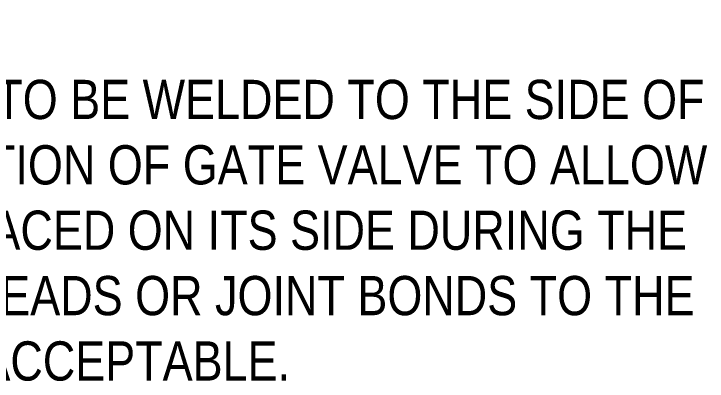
# Model space of a CAD drawing. Header units: inches. Extents: x 0 to 4744, y 0 to 4696.
# Drawn here: x 1250.23 to 1285.57, y 2359.05 to 2377.78 of the extents above; entities that cross this region are included whole.
import ezdxf

# ---------------------------------------------------------------- set-up
doc = ezdxf.new("R2010")
doc.units = ezdxf.units.IN
doc.header["$LTSCALE"] = 0.2
doc.header["$MEASUREMENT"] = 0
doc.layers.add('G-ANNO', color=122, linetype='Continuous', lineweight=20)
doc.styles.get("Standard").update_dxf_attribs({"font": 'ARIALN.TTF'})

msp = doc.modelspace()

# ---------------------------------------------------------------- texts
at = {"layer": 'G-ANNO', "insert": (1213.136587370193, 2377.745752504197), "char_height": 2, "attachment_point": 1}
msp.add_mtext_dynamic_manual_height_columns('NOTE:\\PJOINT BONDS AND TEST LEADS TO BE WELDED TO THE SIDE OF GATE VALVE BEFORE INSTALLATION OF GATE VALVE TO ALLOW FOR THE GATE VALVE TO BE PLACED ON ITS SIDE DURING THE WELDING PROCESS. WELDING LEADS OR JOINT BONDS TO THE TOP OF THE GATE VALVE IS UNACCEPTABLE.  ', width=75.77712999763753, gutter_width=10, heights=[0], dxfattribs=at)

doc.saveas('drawing.dxf')
